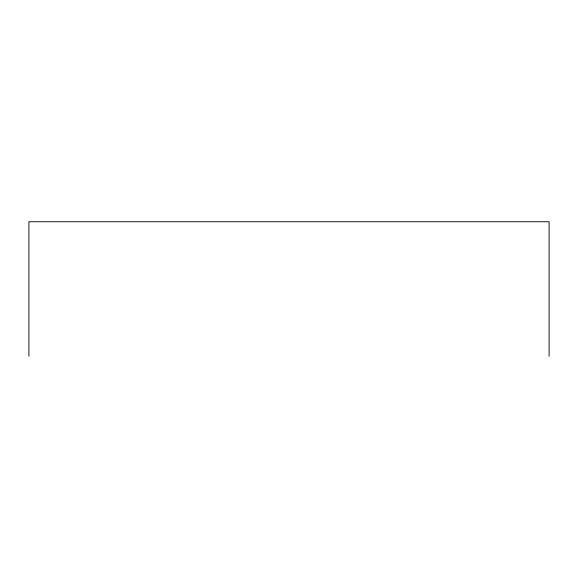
<?xml version="1.0" encoding="UTF-8"?>
<svg xmlns="http://www.w3.org/2000/svg" width="578" height="578" viewBox="0 0 578 578"><rect width="100%" height="100%" fill="white"/><g stroke="black" fill="none" stroke-linecap="round" stroke-linejoin="round"><path stroke-width="0.87" d="M549.1 356.25L549.1 221.75L28.9 221.75L28.9 356.25"/></g></svg>
